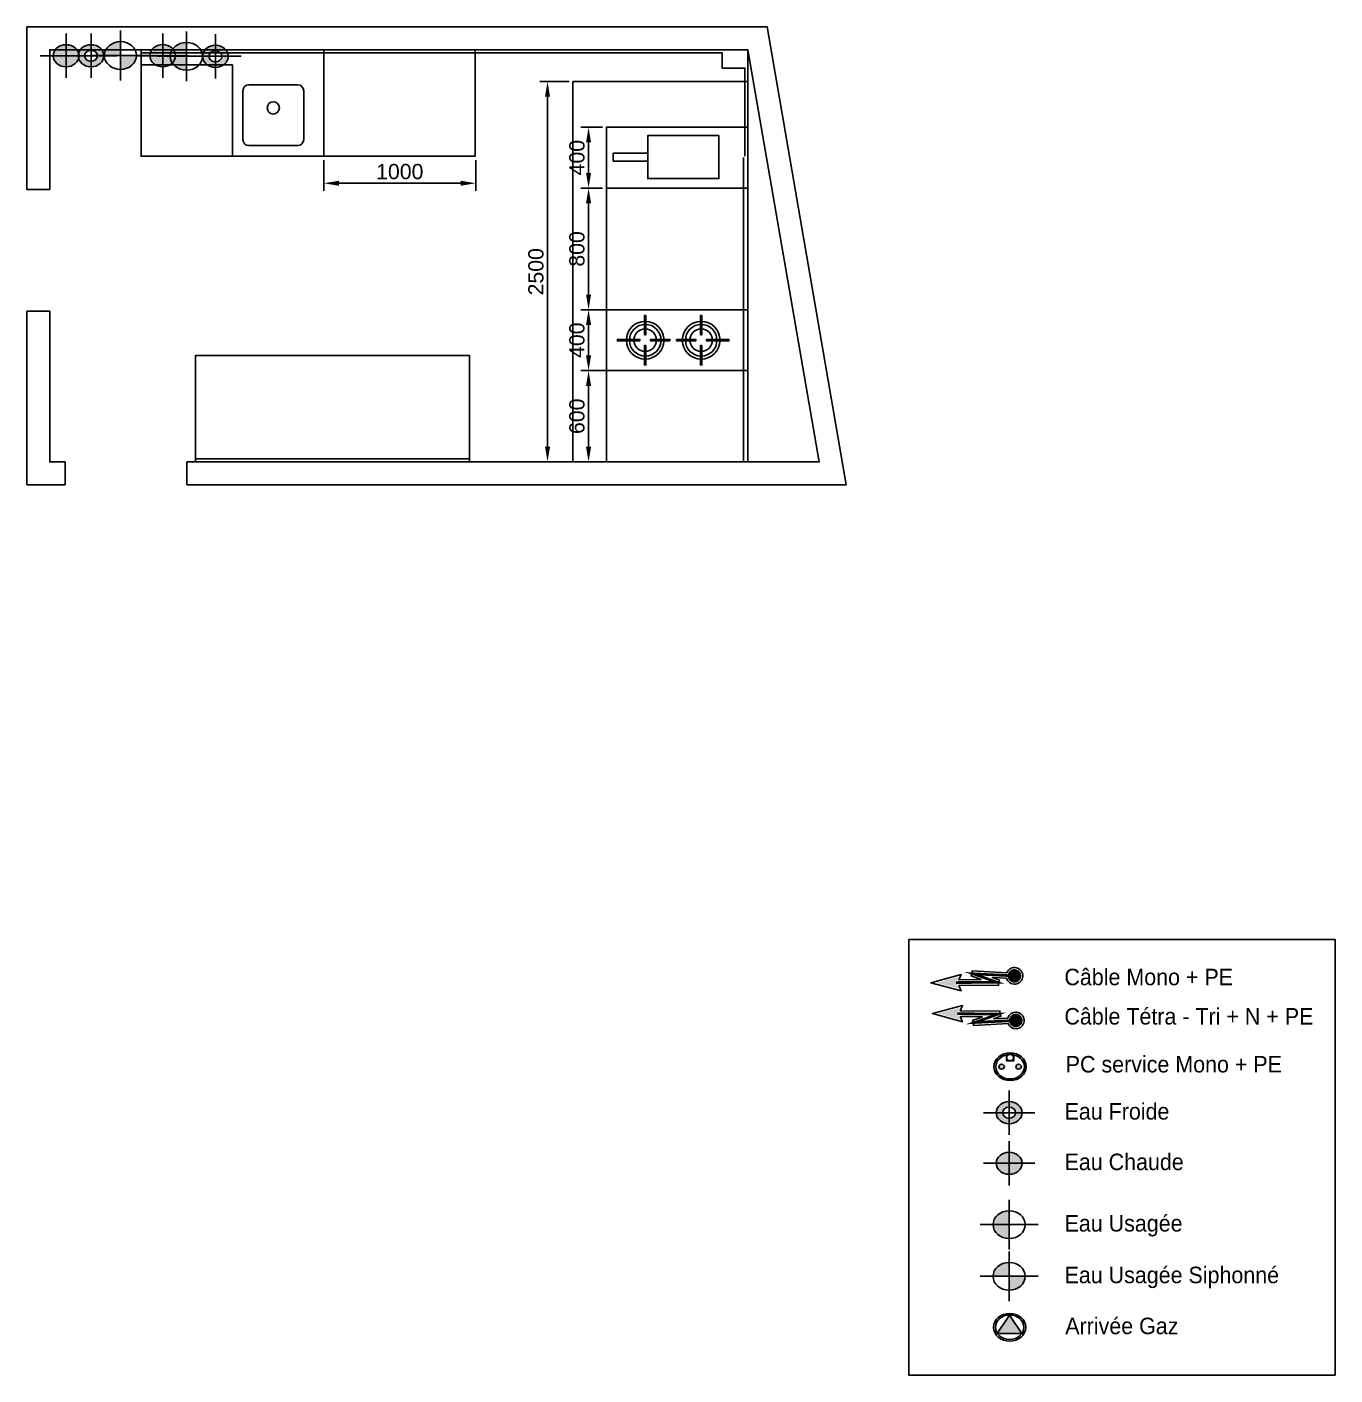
# Model space of a CAD drawing. Header units: millimetres. Extents: x -10333 to 52747, y -5537 to 22883.
# Drawn here: x 37610 to 46206, y 14022 to 22883 of the extents above; entities that cross this region are included whole.
import ezdxf

# ---------------------------------------------------------------- set-up
doc = ezdxf.new("R2010")
doc.units = ezdxf.units.MM
for name, color, linetype in [('391-IDFC TABLEAU RESEVATIONS', 7, 'Continuous'), ('@-IDFC-EL-MN', 7, 'Continuous'), ('@-IDFC-EL-TRI', 1, 'Continuous'), ('@-OE-EL-PCS', 3, 'Continuous'), ('@-OE-PB-EC', 1, 'Continuous'), ('@-OE-PB-EF', 5, 'Continuous'), ('@-OE-PB-EU', 6, 'Continuous'), ('@-OE-PB-GAZ', 40, 'Continuous'), ('CUISSON', 84, 'Continuous'), ('HOTTE', 152, 'Continuous')]:
    doc.layers.add(name, color=color, linetype=linetype)
doc.styles.get("Standard").update_dxf_attribs({"font": 'ARIALUNI.TTF'})
doc.dimstyles.new('Decimal-100', dxfattribs={"dimscale": 40, "dimtxt": 2.5, "dimasz": 2.5, "dimexe": 1.25, "dimexo": 0.625, "dimtad": 1, "dimdec": 0, "dimtxsty": 'Standard', "dimcen": 2.5, "dimadec": 0, "dimazin": 0, "dimtfac": 1, "dimtdec": 0, "dimtmove": 0, "dimatfit": 3, "dimfxl": 1, "dimarcsym": 0})

# ---------------------------------------------------------------- blocks, each defined once
blk = doc.blocks.new('4FEU800')
for points in [[(195, -271.7173787138454), (195, -271.7173787138454), (195, -125.5056064850141), (195, -125.5056064850141), (205, -125.5056064850141), (205, -125.5056064850141), (205, -271.7173787138454), (205, -271.7173787138454)], [(164.2457981486805, -312.4715805651576), (164.2457981486805, -312.4715805651576), (38.03402591984923, -312.4715805651576), (38.03402591984923, -312.4715805651576), (38.03402591984923, -302.4715805651576), (38.03402591984923, -302.4715805651576), (164.2457981486805, -302.4715805651576), (164.2457981486805, -302.4715805651576)], [(194.9999999999927, -469.4375546453157), (194.9999999999927, -343.2257824164772), (194.9999999999927, -343.2257824164772), (204.9999999999927, -343.2257824164772), (204.9999999999927, -343.2257824164772), (204.9999999999927, -469.4375546453157), (204.9999999999927, -469.4375546453157)], [(235.7542018513122, -302.4715805651722), (235.7542018513122, -302.4715805651722), (361.9659740801508, -302.4715805651722), (361.9659740801508, -302.4715805651722), (361.9659740801508, -312.4715805651722), (361.9659740801508, -312.4715805651722), (235.7542018513122, -312.4715805651722), (235.7542018513122, -312.4715805651722)], [(205, -513.368402396547), (205, -639.5801746253783), (205, -639.5801746253783), (195, -639.5801746253783), (195, -639.5801746253783), (195, -513.368402396547), (195, -513.368402396547)], [(164.2457981486805, -680.3343764766905), (164.2457981486805, -680.3343764766905), (38.03402591984923, -680.3343764766905), (38.03402591984923, -680.3343764766905), (38.03402591984923, -670.3343764766905), (38.03402591984923, -670.3343764766905), (164.2457981486805, -670.3343764766905), (164.2457981486805, -670.3343764766905)], [(235.7542018513122, -670.3343764767051), (235.7542018513122, -670.3343764767051), (361.9659740801508, -670.3343764767051), (361.9659740801508, -670.3343764767051), (361.9659740801508, -680.3343764767051), (361.9659740801508, -680.3343764767051), (235.7542018513122, -680.3343764767051), (235.7542018513122, -680.3343764767051)], [(204.9999999999927, -711.08857832801), (204.9999999999927, -711.08857832801), (204.9999999999927, -857.3003505568486), (204.9999999999927, -857.3003505568486), (194.9999999999927, -857.3003505568486), (194.9999999999927, -857.3003505568486), (194.9999999999927, -711.08857832801), (194.9999999999927, -711.08857832801)]]:
    blk.add_lwpolyline(points, close=True)
at = {"layer": 'CUISSON'}
blk.add_line((0, -30), (800, -29.99999999999272), dxfattribs=at)
blk.add_lwpolyline([(0, -930), (0, 0), (400, 0), (399.9999999999964, -930)], close=True, dxfattribs=at)
for centre, radius in [((200, -307.4715805651649), 123.8298913636267), ((200, -307.4715805651649), 103.8298913636267), ((200, -307.4715805651649), 73.82989136362667), ((200, -675.3343764766978), 123.8298913636267), ((200, -675.3343764766978), 103.8298913636267), ((200, -675.3343764766978), 73.82989136362667)]:
    blk.add_circle(centre, radius, dxfattribs=at)
blk = doc.blocks.new('*D63')
at = {"layer": 'CUISSON', "color": 0, "lineweight": -2, "transparency": 16777216}
for p, q in [((41592.85929523723, 21023.59600534917), (41250.38149502052, 21023.59600534917)), ((41300.38149502052, 20923.59600534917), (41300.38149502052, 20723.59600534918)), ((41592.85929523721, 20623.59600534918), (41250.38149502052, 20623.59600534918))]:
    blk.add_line(p, q, dxfattribs=at)
at = {"layer": 'CUISSON', "color": 0, "transparency": 16777216}
for points in [[(41283.71482835386, 20923.59600534917), (41317.04816168718, 20923.59600534917), (41300.38149502052, 21023.59600534917)], [(41283.71482835386, 20723.59600534918), (41317.04816168718, 20723.59600534918), (41300.38149502052, 20623.59600534918)]]:
    blk.add_solid(points, dxfattribs=at)
at = {"layer": 'Defpoints', "color": 0, "transparency": 16777216}
for p in [(41617.85929523723, 21023.59600534917), (41300.38149502052, 20623.59600534918), (41617.85929523721, 20623.59600534918)]:
    blk.add_point(p, dxfattribs=at)
at = {"layer": 'CUISSON', "color": 0, "transparency": 16777216, "insert": (41224.29008983634, 20823.59600534915), "char_height": 100, "attachment_point": 5, "rotation": 90}
blk.add_mtext('400', dxfattribs=at)
blk = doc.blocks.new('*D64')
at = {"layer": 'CUISSON', "color": 0, "lineweight": -2, "transparency": 16777216}
for p, q in [((41392.85929523721, 21823.59600534918), (41250.38149502117, 21823.59600534918)), ((41300.38149502117, 21723.59600534918), (41300.38149502117, 21123.59600534918)), ((41396.6203951292, 21023.59600534918), (41250.38149502117, 21023.59600534918))]:
    blk.add_line(p, q, dxfattribs=at)
at = {"layer": 'CUISSON', "color": 0, "transparency": 16777216}
for points in [[(41283.71482835451, 21723.59600534918), (41317.04816168784, 21723.59600534918), (41300.38149502117, 21823.59600534918)], [(41283.71482835451, 21123.59600534918), (41317.04816168784, 21123.59600534918), (41300.38149502117, 21023.59600534918)]]:
    blk.add_solid(points, dxfattribs=at)
at = {"layer": 'Defpoints', "color": 0, "transparency": 16777216}
for p in [(41417.85929523721, 21823.59600534918), (41300.38149502117, 21023.59600534918), (41421.6203951292, 21023.59600534918)]:
    blk.add_point(p, dxfattribs=at)
at = {"layer": 'CUISSON', "color": 0, "transparency": 16777216, "insert": (41224.290089837, 21423.59600534916), "char_height": 100, "attachment_point": 5, "rotation": 90}
blk.add_mtext('800', dxfattribs=at)
blk = doc.blocks.new('*D65')
at = {"layer": 'CUISSON', "color": 0, "lineweight": -2, "transparency": 16777216}
for p, q in [((41392.8592952372, 22223.59600534917), (41250.38149502211, 22223.59600534917)), ((41300.38149502211, 22123.59600534917), (41300.38149502211, 21923.59600534918)), ((41392.85929523721, 21823.59600534918), (41250.38149502211, 21823.59600534918))]:
    blk.add_line(p, q, dxfattribs=at)
at = {"layer": 'CUISSON', "color": 0, "transparency": 16777216}
for points in [[(41283.71482835545, 22123.59600534917), (41317.04816168878, 22123.59600534917), (41300.38149502211, 22223.59600534917)], [(41283.71482835545, 21923.59600534918), (41317.04816168878, 21923.59600534918), (41300.38149502211, 21823.59600534918)]]:
    blk.add_solid(points, dxfattribs=at)
at = {"layer": 'Defpoints', "color": 0, "transparency": 16777216}
for p in [(41417.8592952372, 22223.59600534917), (41300.38149502211, 21823.59600534918), (41417.85929523721, 21823.59600534918)]:
    blk.add_point(p, dxfattribs=at)
at = {"layer": 'CUISSON', "color": 0, "transparency": 16777216, "insert": (41224.29008983794, 22023.59600534916), "char_height": 100, "attachment_point": 5, "rotation": 90}
blk.add_mtext('400', dxfattribs=at)
blk = doc.blocks.new('*D61')
at = {"layer": 'CUISSON', "color": 0, "lineweight": -2, "transparency": 16777216}
for p, q in [((39559.8592952372, 22007.59600534916), (39559.8592952372, 21805.3105798843)), ((40559.8592952372, 22007.59600534917), (40559.8592952372, 21805.3105798843)), ((40459.8592952372, 21855.3105798843), (39659.8592952372, 21855.3105798843))]:
    blk.add_line(p, q, dxfattribs=at)
at = {"layer": 'CUISSON', "color": 0, "transparency": 16777216}
for points in [[(39659.8592952372, 21871.97724655097), (39659.8592952372, 21838.64391321763), (39559.8592952372, 21855.3105798843)], [(40459.8592952372, 21871.97724655097), (40459.8592952372, 21838.64391321763), (40559.8592952372, 21855.3105798843)]]:
    blk.add_solid(points, dxfattribs=at)
at = {"layer": 'Defpoints', "color": 0, "transparency": 16777216}
for p in [(39559.8592952372, 22032.59600534916), (40559.8592952372, 22032.59600534917), (39559.8592952372, 21855.3105798843)]:
    blk.add_point(p, dxfattribs=at)
at = {"layer": 'CUISSON', "color": 0, "transparency": 16777216, "insert": (40059.8592952372, 21931.40198506847), "char_height": 100, "attachment_point": 5}
blk.add_mtext('1000', dxfattribs=at)
blk = doc.blocks.new('Plomb_EF')
h = blk.add_hatch(color=256)
h.paths.add_polyline_path([(0, 0.04800000000000182), (0, 0.02400000000000091, -0.4142135623730945), (0.02400000000000091, 0), (0.04800000000000182, 0, 0.4142135623730948)])
h.paths.add_polyline_path([(0, 0.02400000000000091), (0, 0.04800000000000182, 0.3966247075041922), (-0.0479124032884215, 0.002898553281937666, -0.004319720067827858), (-0.04790344683156889, 0.001861878500093894, -0.007759228390727937), (-0.04793234205226327, 0), (-0.02400000000000091, 0, -0.4142135623730945)])
h.paths.add_polyline_path([(-0.02400000000000091, 0), (-0.04793234205226327, 0, -0.005187331924709892), (-0.04798388078395988, -0.001243858878780202, 0.4066429695168107), (0, -0.04800000000000182), (0, -0.02400000000000091, -0.4142135623730951)])
h.paths.add_polyline_path([(0, -0.02400000000000091), (0, -0.04800000000000182, 0.4142135623730955), (0.04800000000000182, 0), (0.02400000000000091, 0, -0.4142135623730961)])
for p, q in [((0, 0.09600000000000364), (0, -0.09600000000000364)), ((-0.09600000000000364, 0), (0.09600000000000364, 0))]:
    blk.add_line(p, q)
for radius in [0.048, 0.024]:
    blk.add_circle((0, 0), radius)
blk = doc.blocks.new('Plomb_EC')
h = blk.add_hatch(color=256)
h.paths.add_polyline_path([(0, 0.04800000000000182, 0.4142135623730948), (-0.04800000000000182, 0), (0, 0)])
h.paths.add_polyline_path([(-0.04800000000000182, 0, 0.4142135623730953), (0, -0.04800000000000182), (0, 0)])
h.paths.add_polyline_path([(0, 0), (0.04793234205226327, 0, -0.007759228390727937), (0.04790344683156889, 0.001861878500093894, -0.004319720067827858), (0.0479124032884215, 0.002898553281937666, 0.3966247075041922), (0, 0.04800000000000182)])
h.paths.add_polyline_path([(0, -0.04800000000000182, 0.406642969516811), (0.04798388078395988, -0.001243858878780202, -0.005187331924709892), (0.04793234205226327, 0), (0, 0)])
for p, q in [((0, 0.09600000000000364), (0, -0.09600000000000364)), ((-0.09600000000000364, 0), (0.09600000000000364, 0))]:
    blk.add_line(p, q)
blk.add_circle((0, 0), 0.048)
blk = doc.blocks.new('Plomb_EU')
h = blk.add_hatch(color=256)
h.paths.add_polyline_path([(-0.05999104354314966, 0.001036674781843772, -0.01510697090835134), (-0.05990344683156934, -0.001861878500093894), (0, -0.001861878500093894), (0, 0.06000000000000227, 0.4091617346807245)])
h.paths.add_polyline_path([(-0.05990344683156934, -0.001861878500093894, -0.006479247612285095), (-0.05991956604761128, -0.003105737378874096, 0.399126025254114), (0, -0.06000000000000227), (0, -0.001861878500093894)])
for p, q in [((0, 0.1080000000000041), (0, -0.1080000000000041)), ((-0.107983949772418, 0), (0.107983949772418, 0))]:
    blk.add_line(p, q)
blk.add_circle((0, 0), 0.06)
blk = doc.blocks.new('EUS')
h = blk.add_hatch(color=256)
h.paths.add_polyline_path([(-0.0003490658289390735, 1.999999969516222, 0.4141624437895851), (-1.999999999977961, 0, 4.363322883385691e-05), (-1.999999969516222, -0.0003490658286732927), (1.351764608216126e-23, -7.74504105269278e-20)])
h.paths.add_polyline_path([(1.999999999977961, 0, 4.363322883385691e-05), (1.999999969516222, 0.0003490658286732927), (-1.351764608216126e-23, 7.74504105269278e-20), (0.0003490658289390735, -1.999999969516222, 0.4141624437895851)])
for p, q in [((-0.0006283184920903295, 3.599999945129184), (0.0006283184920903295, -3.599999945129184)), ((-3.599464937551602, -0.0006282251151787932), (3.599464937551602, 0.0006282251151787932))]:
    blk.add_line(p, q)
blk.add_circle((0, 0), 1.999999999977961)
blk = doc.blocks.new('restri')
blk.add_hatch(color=0).paths.add_polyline_path([(30.63178946266999, 67.06998252855556, 1), (-28.86773361361702, 13.59282148109924, 1)])
at = {"color": 7}
blk.add_lwpolyline([(23.03644719859389, 83.65538747932322), (33.43567453330667, 166.8075539599835), (41.1306817711326, 122.4729680426126), (56.08181107737251, 125.5585289086314), (70.74787240284361, 122.8206421143599), (112.1863393099029, 351.6760895639609), (140.5076980131297, 332.3704703080754), (126.8164030725569, 515.0698523551617), (47.17567137205158, 350.3001726649084), (79.60012221060816, 357.6853511636143), (56.23633914067545, 229.1131870943876), (45.59506450424277, 290.3887345019626), (30.31306171896951, 287.7557628518283), (15.20020759607655, 289.7334331795482), (-9.869076598150144, 87.78028695159298, 5.695050531889572)], format="xyb", close=True, dxfattribs=at)
at = {"color": 0, "const_width": 15.99999999999998}
blk.add_lwpolyline([(0.8820279245264828, 40.3314020048274), (30.74438863809337, 279.172839108578), (55.8813661384047, 134.2334259264317), (98.9045151200553, 371.4293688006292)], dxfattribs=at)
at = {"color": 0}
blk.add_solid([(99.46559765579877, 371.044552057574), (130.6269813672698, 349.6726122374239), (62.6400968626549, 362.5818039887818), (120.6650508663151, 482.6866056076979)], dxfattribs=at)
blk = doc.blocks.new('PCMONO')
h = blk.add_hatch(color=256)
edge = h.paths.add_edge_path()
edge.add_arc((0, 60), 60, 0, 360)
edge = h.paths.add_edge_path(flags=17)
edge.add_arc((0, 60), 53, 0, 360)
h = blk.add_hatch(color=256)
h.paths.add_polyline_path([(-13.5000000000291, 85.99999999995634), (13.5, 85.99999999995634), (13.5, 111.2518292356399, 0.1294941306929739), (-13.5000000000291, 111.2518292356399)])
h.paths.add_polyline_path([(-10.00000000023283, 99.49999999998545, -1), (10.00000000020373, 99.49999999998545, -1)], flags=16)
h = blk.add_hatch(color=256)
edge = h.paths.add_edge_path()
edge.add_arc((-31.65474269690458, 60), 10.4684277397579, 0, 360)
edge = h.paths.add_edge_path()
edge.add_arc((31.65474269687547, 60), 10.4684277397579, 0, 360)
blk.add_lwpolyline([(13.5, 113), (-13.5000000000291, 113), (-13.5000000000291, 85.99999999995634), (13.5, 85.99999999995634)], close=True)
for centre, radius in [((0, 60), 60), ((0, 60), 53), ((-31.65474269690458, 60), 10.4684277397579), ((31.65474269687547, 60), 10.4684277397579)]:
    blk.add_circle(centre, radius)
blk = doc.blocks.new('resgaz')
h = blk.add_hatch(color=256)
h.dxf.hatch_style = 1
h.paths.add_polyline_path([(60, 60, 1), (-60, 60, 1)])
h.paths.add_polyline_path([(-53, 60, -1), (53, 60, -1)], flags=16)
blk.add_lwpolyline([(0, 113), (-45.89934640057618, 33.5), (45.89934640057618, 33.5)], close=True)
for radius in [60, 53]:
    blk.add_circle((0, 60), radius)
blk.add_solid([(-45.89934640057618, 33.5), (45.89934640057618, 33.5), (0, 113)])
blk = doc.blocks.new('*D91')
at = {"layer": 'CUISSON', "color": 0, "lineweight": -2, "transparency": 16777216}
for p, q in [((41172.85929523721, 22523.59600534918), (40980.79875573616, 22523.59600534918)), ((41030.79875573616, 22423.59600534918), (41030.79875573616, 20123.59600534918)), ((41172.85929523721, 20023.59600534918), (40980.79875573616, 20023.59600534918))]:
    blk.add_line(p, q, dxfattribs=at)
at = {"layer": 'CUISSON', "color": 0, "transparency": 16777216}
for points in [[(41014.1320890695, 22423.59600534918), (41047.46542240283, 22423.59600534918), (41030.79875573616, 22523.59600534918)], [(41014.1320890695, 20123.59600534918), (41047.46542240283, 20123.59600534918), (41030.79875573616, 20023.59600534918)]]:
    blk.add_solid(points, dxfattribs=at)
at = {"layer": 'Defpoints', "color": 0, "transparency": 16777216}
for p in [(41197.85929523721, 22523.59600534918), (41030.79875573616, 20023.59600534918), (41197.85929523721, 20023.59600534918)]:
    blk.add_point(p, dxfattribs=at)
at = {"layer": 'CUISSON', "color": 0, "transparency": 16777216, "insert": (40954.70735055199, 21273.59600534916), "char_height": 100, "attachment_point": 5, "rotation": 90}
blk.add_mtext('2500', dxfattribs=at)
blk = doc.blocks.new('*D92')
at = {"layer": 'CUISSON', "color": 0, "lineweight": -2, "transparency": 16777216}
for p, q in [((41392.85929523723, 20623.59600534918), (41250.38149502058, 20623.59600534918)), ((41300.38149502058, 20523.59600534918), (41300.38149502058, 20123.59600534918)), ((41392.85929523722, 20023.59600534918), (41250.38149502058, 20023.59600534918))]:
    blk.add_line(p, q, dxfattribs=at)
at = {"layer": 'CUISSON', "color": 0, "transparency": 16777216}
for points in [[(41283.71482835391, 20523.59600534918), (41317.04816168724, 20523.59600534918), (41300.38149502058, 20623.59600534918)], [(41283.71482835391, 20123.59600534918), (41317.04816168724, 20123.59600534918), (41300.38149502058, 20023.59600534918)]]:
    blk.add_solid(points, dxfattribs=at)
at = {"layer": 'Defpoints', "color": 0, "transparency": 16777216}
for p in [(41417.85929523723, 20623.59600534918), (41300.38149502058, 20023.59600534918), (41417.85929523722, 20023.59600534918)]:
    blk.add_point(p, dxfattribs=at)
at = {"layer": 'CUISSON', "color": 0, "transparency": 16777216, "insert": (41224.2900898364, 20323.59600534916), "char_height": 100, "attachment_point": 5, "rotation": 90}
blk.add_mtext('600', dxfattribs=at)

msp = doc.modelspace()

# ---------------------------------------------------------------- linework, layer by layer
for p, q in [((42347.8592952372, 22732.59600534917), (42347.8592952372, 20023.59600534917)), ((42195.17986496241, 22523.59600534917), (41454.42792792837, 22523.59600534917)), ((37759.8592952372, 21813.59600534917), (37609.8592952372, 21813.59600534917)), ((37759.8592952372, 21013.59600534917), (37609.8592952372, 21013.59600534917)), ((37859.8592952372, 20023.59600534917), (37859.8592952372, 19873.59600534917)), ((38659.8592952372, 20023.59600534917), (38659.8592952372, 19873.59600534917))]:
    msp.add_line(p, q)
for points in [[(38659.8592952372, 19873.59600534917), (42993.99484582304, 19873.59600534917), (42474.16760329813, 22882.59600534917), (37609.8592952372, 22882.59600534917), (37609.8592952372, 21813.59600534917)], [(42347.8592952372, 22732.59600534917), (37759.8592952372, 22732.59600534917), (37759.8592952372, 21813.59600534917)], [(38659.8592952372, 20023.59600534917), (42815.8592952372, 20023.59600534917), (42347.8592952372, 22732.59600534917)], [(37609.8592952372, 21013.59600534917), (37609.8592952372, 19873.59600534917), (37859.8592952372, 19873.59600534917)], [(37759.8592952372, 21013.59600534917), (37759.8592952372, 20023.59600534917), (37859.8592952372, 20023.59600534917)]]:
    msp.add_lwpolyline(points)
msp.add_lwpolyline([(43404.28751535248, 16884.75250579746), (46205.85364550599, 16884.75250579746), (46205.85364550599, 14021.76345784605), (43404.28751535248, 14021.76345784605)], close=True)
at = {"layer": 'CUISSON'}
msp.add_line((42317.8592952372, 20023.59600534917), (42317.8592952372, 22023.59600534917), dxfattribs=at)
for points in [[(38359.8592952372, 22732.59600534917), (39559.8592952372, 22732.59600534917), (39559.8592952372, 22032.59600534915), (38359.8592952372, 22032.59600534916)], [(39559.8592952372, 22732.59600534917), (40554.58820990814, 22732.59600534917), (40554.58820990814, 22032.59600534916), (39559.8592952372, 22032.59600534917)], [(38959.8592952372, 22032.59600534916), (38359.8592952372, 22032.59600534917), (38359.85929523721, 22632.59600534917), (38959.85929523721, 22632.59600534917)], [(41417.85929523718, 21823.59600534917), (42347.85929523719, 21823.59600534917), (42347.85929523718, 22223.59600534917), (41417.85929523718, 22223.59600534917)], [(42156.89512509607, 22168.1391075213), (42156.89512509607, 21886.02336200531), (41689.12753106988, 21886.02336200531), (41689.12753106988, 22168.1391075213)], [(41689.12753106989, 22000.72974493756), (41689.12753106988, 22053.43272458905), (41462.98820879633, 22053.43272458905), (41462.98820879633, 22000.72974493756)], [(42347.8592952372, 21023.59600534917), (42347.85929523718, 21823.59600534917), (41417.85929523719, 21823.59600534917), (41417.8592952372, 21023.59600534917)], [(42347.8592952372, 20023.59600534917), (42347.85929523721, 20623.59600534917), (41417.8592952372, 20623.59600534917), (41417.85929523721, 20023.59600534917)]]:
    msp.add_lwpolyline(points, close=True, dxfattribs=at)
for points in [[(42327.8592952372, 22032.59600534916), (42327.8592952372, 22612.59600534917), (42177.8592952372, 22612.59600534917), (42177.8592952372, 22712.59600534917), (38359.8592952372, 22712.59600534917)], [(40517.8592952372, 20023.59600534917), (40517.8592952372, 20723.59600534917), (38717.8592952372, 20723.59600534917), (38717.8592952372, 20723.59600534917), (38717.8592952372, 20023.59600534917), (38717.8592952372, 20023.59600534917), (40517.8592952372, 20023.59600534917)], [(38717.8592952372, 20023.59600534917), (38717.8592952372, 20043.59600534917), (40517.8592952372, 20043.59600534917)]]:
    msp.add_lwpolyline(points, dxfattribs=at)
msp.add_lwpolyline([(39068.67905688685, 22502.79725492849), (39388.67905688685, 22502.79725492849, -0.414213562373095), (39428.67905688685, 22462.79725492849), (39428.67905688685, 22142.79725492849, -0.414213562373095), (39388.67905688685, 22102.79725492849), (39068.67905688685, 22102.79725492848, -0.414213562373095), (39028.67905688685, 22142.79725492848), (39028.67905688685, 22462.79725492849, -0.414213562373095)], format="xyb", close=True, dxfattribs=at)
msp.add_circle((39228.58598001757, 22350.47137643933), 40, dxfattribs=at)
at = {"layer": 'HOTTE'}
msp.add_lwpolyline([(42347.8592952372, 20023.59600534917), (42347.85929523719, 22523.59600534917), (41197.8592952372, 22523.59600534917), (41197.8592952372, 20023.59600534917)], close=True, dxfattribs=at)

# ---------------------------------------------------------------- block references
at = {"layer": '@-IDFC-EL-MN', "xscale": -1.120833333333306, "yscale": 1.120833333333306, "zscale": 1.120833333333306, "rotation": 80.00000000000028}
msp.add_blockref('restri', (44143.8856123833, 16638.48279237632), dxfattribs=at)
at = {"layer": '@-IDFC-EL-TRI', "xscale": 1.120833333333306, "yscale": 1.120833333333306, "zscale": 1.120833333333306, "rotation": 100}
msp.add_blockref('restri', (44152.93922308001, 16359.40507149894), dxfattribs=at)
at = {"layer": '@-OE-EL-PCS', "xscale": 1.765313284373301, "yscale": 1.518169424561038, "zscale": 0.8826566421866504}
msp.add_blockref('PCMONO', (44070.59124132458, 15957.20719658899), dxfattribs=at)
at = {"layer": '@-OE-PB-EC', "xscale": 1765.3132843733, "yscale": 1518.169424561038, "zscale": 882.6566421866501}
for p in [(37867.09845230807, 22693.11075024787), (38501.71218124585, 22693.85763427546), (44064.27439057583, 15413.98523935602)]:
    msp.add_blockref('Plomb_EC', p, dxfattribs=at)
at = {"layer": '@-OE-PB-EF', "xscale": 1765.3132843733, "yscale": 1518.169424561038, "zscale": 882.6566421866501}
for p in [(38030.87179685582, 22693.11075024787), (38848.34945437278, 22689.6862569389), (44064.30448476889, 15746.17597601579)]:
    msp.add_blockref('Plomb_EF', p, dxfattribs=at)
at = {"layer": '@-OE-PB-EU'}
for name, p, xscale, yscale, zscale in [('EUS', (38224.20524338406, 22694.93102910624), 52.95939853115084, 45.54508273678973, 26.47969926557542), ('Plomb_EU', (38657.72395334043, 22689.6862569389), 1765.3132843733, 1518.169424561038, 882.6566421866501), ('Plomb_EU', (44064.29122455594, 15010.38316017533), 1765.3132843733, 1518.169424561038, 882.6566421866501), ('EUS', (44064.29122616968, 14670.82554124348), 52.95939853115084, 45.54508273678973, 26.47969926557542)]:
    msp.add_blockref(name, p, dxfattribs=dict(at, xscale=xscale, yscale=yscale, zscale=zscale))
at = {"layer": '@-OE-PB-GAZ', "xscale": 1.765313284373301, "yscale": 1.518169424561038, "zscale": 0.8826566421866504}
msp.add_blockref('resgaz', (44067.51750326128, 14244.75156364967), dxfattribs=at)
at = {"layer": 'CUISSON', "rotation": 269.9999999999999}
msp.add_blockref('4FEU800', (42347.85929523721, 21023.59600534917), dxfattribs=at)

# ---------------------------------------------------------------- texts
for s, width, p in [('Câble Tétra - Tri + N + PE', 0.9302325581595063, (44427.45976013588, 16325.55575740994)), ('PC service Mono + PE ', 0.9302325579902981, (44436.0940168002, 16010.44193314434))]:
    msp.add_text(s, height=108.4096344326099, dxfattribs=dict(width=width)).set_placement(p)
at = {"layer": '391-IDFC TABLEAU RESEVATIONS'}
for s, width, p in [('Câble Mono + PE ', 0.9302325581595063, (44427.45976013588, 16583.83341634568)), ('Eau Froide', 0.9302325579902981, (44428.4609254644, 15700.71756338527)), ('Eau Chaude', 0.9302325579902981, (44428.4609254644, 15368.52682672522)), ('Eau Usagée ', 0.9302325579902981, (44428.4609254644, 14964.92474754454)), ('Eau Usagée Siphonné', 0.9302325579902981, (44428.4609254644, 14625.38302684456)), ('Arrivée Gaz', 0.9302325581595063, (44433.02027873667, 14290.38331654771))]:
    msp.add_text(s, height=108.4096344326099, dxfattribs=dict(at, width=width)).set_placement(p)

# ---------------------------------------------------------------- dimensions: what is measured, and where the dimension line sits
at = {"layer": 'CUISSON'}
for base, p1, p2, angle, picture, middle in [((41030.79875573616, 20023.59600534918), (41197.8592952372, 22523.59600534917), (41197.8592952372, 20023.59600534917), 90, '*D91', (40954.70735055199, 21273.59600534916)), ((41300.38149502211, 21823.59600534918), (41417.85929523718, 22223.59600534917), (41417.85929523719, 21823.59600534917), 269.9999999999088, '*D65', (41224.29008983794, 22023.59600534916)), ((41300.38149502117, 21023.59600534918), (41417.85929523719, 21823.59600534917), (41421.62039512918, 21023.59600534917), 269.9999999999088, '*D64', (41224.290089837, 21423.59600534916)), ((41300.38149502052, 20623.59600534918), (41617.85929523721, 21023.59600534917), (41617.8592952372, 20623.59600534917), 269.9999999999088, '*D63', (41224.29008983634, 20823.59600534915)), ((41300.38149502058, 20023.59600534918), (41417.85929523721, 20623.59600534918), (41417.85929523721, 20023.59600534917), 269.9999999999088, '*D92', (41224.2900898364, 20323.59600534916))]:
    dim = msp.add_linear_dim(base=base, p1=p1, p2=p2, angle=angle, dimstyle='Decimal-100', dxfattribs=at)
    dim.commit()
    dim.dimension.update_dxf_attribs({"geometry": picture, "text_midpoint": middle})
dim = msp.add_linear_dim(base=(39559.8592952372, 21855.3105798843), p1=(40559.8592952372, 22032.59600534917), p2=(39559.8592952372, 22032.59600534916), dimstyle='Decimal-100', dxfattribs=at)
dim.commit()
dim.dimension.update_dxf_attribs({"geometry": '*D61', "text_midpoint": (40059.8592952372, 21931.40198506847)})

doc.saveas('drawing.dxf')
